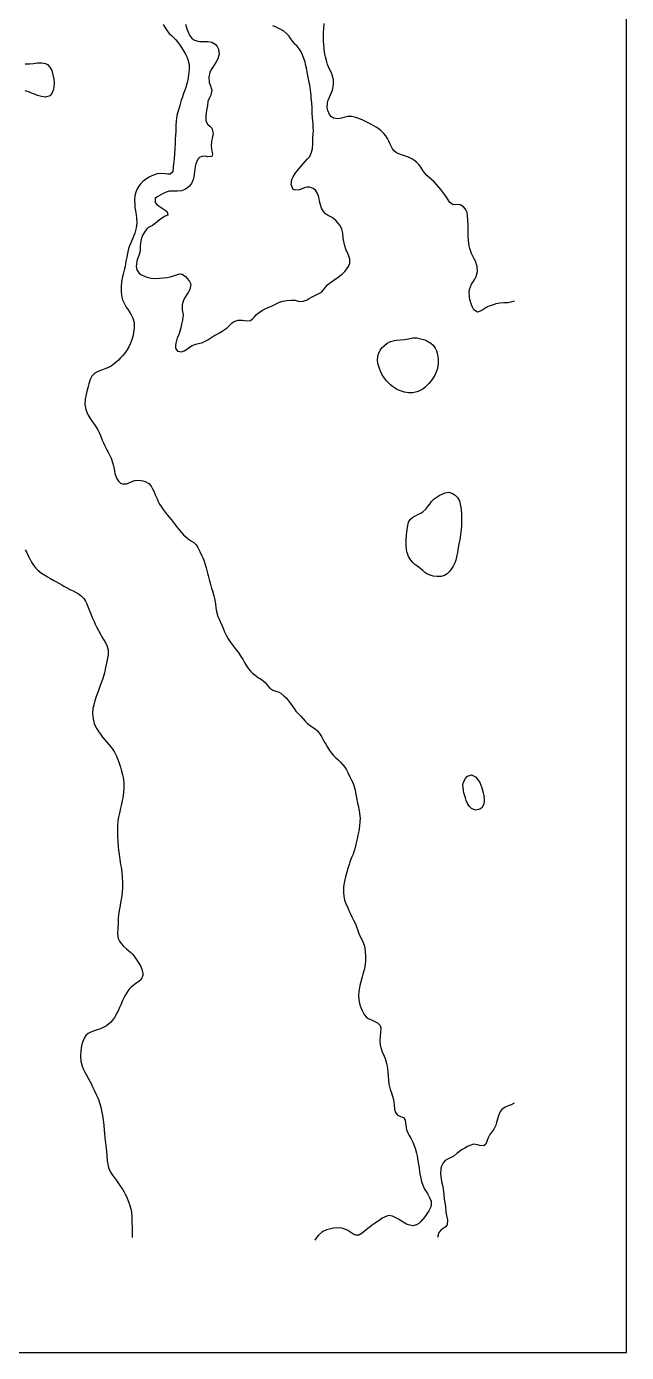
# Model space of a CAD drawing. Header units: metres. Extents: x 0 to 190, y 0 to 286.
# Drawn here: x 125.1 to 190, y 0 to 143.6 of the extents above; entities that cross this region are included whole.
import ezdxf

# ---------------------------------------------------------------- set-up
doc = ezdxf.new("R2010")
doc.units = ezdxf.units.M
doc.layers.add('engrave', color=7, linetype='Continuous')
doc.layers.add('outline', color=7, linetype='Continuous')

msp = doc.modelspace()

# ---------------------------------------------------------------- linework, layer by layer
at = {"layer": 'engrave'}
for points in [[(139.86, 143.82), (140.07, 143.43), (140.29, 143.1), (140.51, 142.83), (140.73, 142.6), (140.95, 142.39), (141.17, 142.18), (141.39, 141.94), (141.61, 141.65), (141.83, 141.32), (142.05, 140.96), (142.27, 140.59), (142.41, 140.31), (142.53, 140.03), (142.67, 139.48), (142.67, 138.93), (142.59, 138.37), (142.5, 137.82), (142.44, 137.54), (142.3, 136.99), (142.2, 136.71), (142.05, 136.33), (141.89, 135.88), (141.8, 135.6), (141.64, 135.05), (141.57, 134.77), (141.41, 134.22), (141.34, 133.94), (141.25, 133.39), (141.21, 132.84), (141.2, 132.28), (141.17, 131.73), (141.16, 131.45), (141.13, 130.9), (141.1, 130.35), (141.07, 129.79), (141.02, 129.24), (140.95, 128.69), (140.92, 128.41), (140.88, 127.85), (140.59, 127.58), (140.34, 127.58), (140.07, 127.63), (139.64, 127.67), (139.2, 127.62), (138.98, 127.56), (138.54, 127.39), (138.32, 127.27), (137.94, 127.02), (137.66, 126.8), (137.44, 126.58), (137.22, 126.31), (137, 125.94), (136.87, 125.64), (136.78, 125.24), (136.74, 124.81), (136.76, 124.26), (136.79, 123.98), (136.87, 123.43), (136.96, 122.87), (136.99, 122.32), (136.93, 121.77), (136.79, 121.21), (136.67, 120.94), (136.56, 120.65), (136.34, 120.17), (136.2, 119.83), (136.11, 119.55), (135.97, 119), (135.9, 118.6), (135.82, 118.17), (135.72, 117.61), (135.66, 117.34), (135.52, 116.78), (135.46, 116.51), (135.34, 115.95), (135.29, 115.4), (135.29, 114.85), (135.37, 114.29), (135.46, 113.99), (135.68, 113.48), (135.85, 113.19), (136.04, 112.91), (136.22, 112.63), (136.39, 112.36), (136.56, 111.99), (136.69, 111.53), (136.72, 110.97), (136.65, 110.42), (136.56, 110.03), (136.43, 109.59), (136.32, 109.31), (136.12, 108.9), (135.9, 108.52), (135.68, 108.21), (135.46, 107.93), (135.24, 107.69), (135.02, 107.47), (134.8, 107.26), (134.59, 107.08), (134.21, 106.82), (133.93, 106.66), (133.63, 106.54), (133.27, 106.4), (132.89, 106.27), (132.61, 106.12), (132.38, 105.99), (132.13, 105.71), (131.95, 105.36), (131.8, 104.88), (131.73, 104.61), (131.59, 104.05), (131.51, 103.73), (131.41, 103.22), (131.38, 102.67), (131.48, 102.12), (131.58, 101.84), (131.73, 101.51), (131.95, 101.15), (132.17, 100.83), (132.39, 100.53), (132.61, 100.2), (132.77, 99.9), (132.91, 99.62), (133.05, 99.28), (133.25, 98.79), (133.37, 98.52), (133.5, 98.24), (133.71, 97.83), (133.92, 97.41), (134.07, 97.13), (134.2, 96.86), (134.37, 96.39), (134.47, 96.03), (134.57, 95.47), (134.63, 95.2), (134.8, 94.68), (135, 94.37), (135.24, 94.15), (135.46, 94.06), (135.9, 94.08), (136.12, 94.16), (136.56, 94.36), (136.78, 94.43), (137.22, 94.47), (137.66, 94.4), (137.88, 94.33), (138.3, 94.09), (138.54, 93.82), (138.69, 93.54), (138.82, 93.26), (138.98, 92.89), (139.18, 92.43), (139.31, 92.15), (139.46, 91.87), (139.64, 91.6), (139.86, 91.3), (140.07, 91.01), (140.29, 90.72), (140.51, 90.44), (140.73, 90.16), (140.95, 89.88), (141.17, 89.59), (141.39, 89.31), (141.61, 89.04), (141.83, 88.79), (142.05, 88.55), (142.35, 88.28), (142.71, 88.01), (142.93, 87.85), (143.15, 87.7), (143.41, 87.45), (143.6, 87.17), (143.81, 86.75), (144, 86.34), (144.13, 86.06), (144.25, 85.79), (144.43, 85.23), (144.5, 84.96), (144.63, 84.4), (144.7, 84.13), (144.85, 83.57), (144.92, 83.29), (145.08, 82.74), (145.17, 82.46), (145.34, 81.92), (145.42, 81.63), (145.51, 81.08), (145.56, 80.64), (145.62, 80.25), (145.78, 79.7), (145.9, 79.42), (146.03, 79.14), (146.22, 78.7), (146.38, 78.31), (146.49, 78.04), (146.66, 77.68), (146.88, 77.29), (147.1, 76.94), (147.31, 76.65), (147.52, 76.38), (147.74, 76.1), (147.95, 75.82), (148.15, 75.55), (148.33, 75.27), (148.49, 74.99), (148.64, 74.71), (148.86, 74.35), (149.08, 74.03), (149.3, 73.77), (149.52, 73.55), (149.79, 73.33), (150.18, 73.07), (150.39, 72.93), (150.62, 72.78), (150.92, 72.5), (151.14, 72.22), (151.38, 71.95), (151.71, 71.73), (151.93, 71.65), (152.37, 71.5), (152.59, 71.39), (152.92, 71.12), (153.18, 70.84), (153.42, 70.56), (153.63, 70.29), (153.82, 70.01), (154.01, 69.73), (154.22, 69.46), (154.47, 69.18), (154.75, 68.9), (155.01, 68.63), (155.23, 68.38), (155.45, 68.15), (155.66, 67.96), (155.89, 67.8), (156.3, 67.52), (156.54, 67.3), (156.76, 67.02), (156.97, 66.69), (157.13, 66.41), (157.28, 66.13), (157.45, 65.86), (157.64, 65.54), (157.86, 65.2), (158.08, 64.9), (158.3, 64.64), (158.52, 64.41), (158.74, 64.2), (159.04, 63.92), (159.31, 63.64), (159.52, 63.37), (159.69, 63.09), (159.84, 62.8), (160.06, 62.32), (160.23, 61.98), (160.36, 61.71), (160.5, 61.38), (160.64, 60.88), (160.71, 60.47), (160.78, 60.05), (160.89, 59.49), (160.95, 59.22), (161.07, 58.66), (161.15, 58.11), (161.16, 57.83), (161.15, 57.51), (161.11, 57), (161.03, 56.45), (160.93, 56.03), (160.85, 55.62), (160.72, 55.06), (160.66, 54.79), (160.5, 54.23), (160.4, 53.96), (160.28, 53.66), (160.06, 53.13), (159.97, 52.85), (159.84, 52.41), (159.73, 52.02), (159.62, 51.64), (159.5, 51.19), (159.4, 50.68), (159.36, 50.36), (159.35, 49.81), (159.4, 49.41), (159.49, 48.98), (159.62, 48.61), (159.82, 48.14), (159.95, 47.87), (160.08, 47.59), (160.28, 47.19), (160.5, 46.76), (160.63, 46.48), (160.75, 46.21), (160.93, 45.68), (161.04, 45.38), (161.15, 45.1), (161.37, 44.66), (161.55, 44.27), (161.64, 43.99), (161.72, 43.44), (161.75, 42.89), (161.74, 42.33), (161.68, 41.78), (161.59, 41.42), (161.45, 40.95), (161.37, 40.67), (161.23, 40.12), (161.15, 39.75), (161.06, 39.29), (161, 38.73), (161.04, 38.18), (161.15, 37.64), (161.25, 37.35), (161.37, 37.03), (161.59, 36.61), (161.81, 36.33), (162.03, 36.15), (162.47, 35.97), (162.69, 35.88), (163.05, 35.69), (163.33, 35.41), (163.41, 35.14), (163.37, 34.58), (163.33, 34.31), (163.3, 33.75), (163.35, 33.27), (163.44, 32.92), (163.57, 32.56), (163.76, 32.09), (163.86, 31.82), (164.01, 31.31), (164.08, 30.99), (164.16, 30.43), (164.2, 29.88), (164.23, 29.51), (164.29, 29.05), (164.43, 28.49), (164.52, 28.22), (164.67, 27.74), (164.77, 27.39), (164.85, 26.83), (164.89, 26.33), (164.98, 26), (165.19, 25.73), (165.55, 25.55), (165.87, 25.45), (166.06, 25.17), (166.1, 24.62), (166.2, 24.1), (166.32, 23.79), (166.46, 23.51), (166.64, 23.2), (166.86, 22.78), (167.01, 22.41), (167.11, 22.13), (167.27, 21.57), (167.33, 21.3), (167.43, 20.74), (167.51, 20.19), (167.55, 19.91), (167.64, 19.36), (167.74, 18.87), (167.82, 18.53), (167.96, 18.13), (168.15, 17.7), (168.31, 17.42), (168.48, 17.15), (168.64, 16.87), (168.84, 16.37), (168.87, 16.04), (168.83, 15.76), (168.62, 15.33), (168.4, 15), (168.18, 14.7), (167.96, 14.42), (167.74, 14.17), (167.52, 13.98), (167.26, 13.83), (166.86, 13.73), (166.42, 13.81), (166.2, 13.91), (165.84, 14.1), (165.55, 14.29), (165.33, 14.42), (164.9, 14.66), (164.67, 14.76), (164.23, 14.82), (163.79, 14.66), (163.57, 14.53), (163.35, 14.37), (162.95, 14.1), (162.69, 13.93), (162.47, 13.78), (162.15, 13.55), (161.81, 13.28), (161.59, 13.09), (161.37, 12.91), (161.04, 12.72), (160.71, 12.69), (160.5, 12.78), (160.16, 12.99), (159.84, 13.21), (159.62, 13.32), (159.18, 13.47), (158.74, 13.5), (158.3, 13.46), (157.86, 13.37), (157.54, 13.27), (157.2, 13.13), (156.98, 12.99), (156.66, 12.72), (156.43, 12.44), (156.26, 12.16)], [(142.27, 143.85), (142.4, 143.35), (142.5, 143.08), (142.71, 142.65), (142.93, 142.35), (143.15, 142.16), (143.59, 141.99), (143.81, 141.96), (144.25, 141.97), (144.69, 141.96), (145.12, 141.89), (145.47, 141.69), (145.69, 141.42), (145.82, 141.14), (145.92, 140.59), (145.78, 140.07), (145.6, 139.76), (145.41, 139.48), (145.21, 139.2), (145.04, 138.93), (144.91, 138.62), (144.78, 138.1), (144.84, 137.54), (144.93, 137.27), (145.11, 136.71), (145.01, 136.16), (144.85, 135.88), (144.69, 135.47), (144.63, 135.05), (144.55, 134.5), (144.47, 133.94), (144.45, 133.67), (144.47, 133.39), (144.69, 132.99), (144.91, 132.78), (145.13, 132.56), (145.26, 132.01), (145.14, 131.45), (145.08, 131.18), (145.03, 130.62), (145.12, 130.07), (145.18, 129.79), (145.1, 129.52), (144.69, 129.49), (144.47, 129.53), (144.08, 129.52), (143.81, 129.42), (143.59, 129.22), (143.37, 128.72), (143.3, 128.41), (143.23, 127.85), (143.17, 127.3), (143.11, 127.02), (142.93, 126.58), (142.71, 126.29), (142.49, 126.1), (142.18, 125.92), (141.83, 125.79), (141.39, 125.74), (140.95, 125.76), (140.51, 125.74), (140.16, 125.64), (139.86, 125.5), (139.58, 125.36), (139.2, 125.15), (138.98, 124.95), (138.97, 124.53), (139.2, 124.29), (139.42, 124.12), (139.64, 123.98), (140.07, 123.71), (140.29, 123.53), (140.36, 123.15), (140.07, 123.06), (139.76, 122.87), (139.42, 122.63), (139.2, 122.43), (138.98, 122.24), (138.68, 122.04), (138.32, 121.86), (138.1, 121.7), (137.88, 121.44), (137.66, 121.04), (137.5, 120.66), (137.42, 120.38), (137.36, 119.83), (137.36, 119.27), (137.22, 118.78), (137.08, 118.44), (136.99, 118.17), (136.93, 117.61), (137, 117.25), (137.22, 116.9), (137.44, 116.72), (137.88, 116.51), (138.1, 116.44), (138.54, 116.34), (138.98, 116.31), (139.42, 116.34), (139.86, 116.38), (140.29, 116.41), (140.73, 116.51), (140.95, 116.57), (141.39, 116.74), (141.61, 116.81), (141.91, 116.78), (142.27, 116.53), (142.49, 116.27), (142.71, 115.97), (142.84, 115.68), (142.74, 115.12), (142.58, 114.85), (142.39, 114.57), (142.21, 114.29), (142.05, 113.97), (141.91, 113.46), (141.92, 112.91), (142.01, 112.36), (141.94, 111.8), (141.83, 111.35), (141.76, 110.97), (141.61, 110.46), (141.49, 110.14), (141.37, 109.86), (141.2, 109.31), (141.17, 109.03), (141.19, 108.76), (141.39, 108.43)], [(141.39, 108.43), (141.83, 108.37), (142.13, 108.48), (142.49, 108.7), (142.71, 108.86), (142.99, 109.03), (143.37, 109.2), (143.81, 109.29), (144.03, 109.34), (144.47, 109.54), (144.69, 109.67), (145, 109.86), (145.34, 110.08), (145.56, 110.2), (145.93, 110.42), (146.22, 110.59), (146.44, 110.73), (146.77, 110.97), (147.08, 111.25), (147.32, 111.48), (147.54, 111.63), (147.98, 111.78), (148.42, 111.78), (148.86, 111.71), (149.3, 111.76), (149.52, 111.92), (149.74, 112.16), (149.96, 112.4), (150.22, 112.63), (150.61, 112.87), (150.83, 112.98), (151.27, 113.19), (151.49, 113.28), (151.87, 113.46), (152.15, 113.59), (152.45, 113.74), (152.81, 113.85), (153.25, 113.91), (153.69, 113.97), (154.13, 113.94), (154.57, 113.82), (155.01, 113.83), (155.45, 114), (155.66, 114.13), (155.92, 114.29), (156.32, 114.51), (156.54, 114.59), (156.98, 114.83), (157.2, 115.06), (157.42, 115.37), (157.64, 115.62), (157.86, 115.8), (158.08, 115.95), (158.46, 116.23), (158.74, 116.42), (158.96, 116.57), (159.22, 116.78), (159.51, 117.06), (159.74, 117.34), (159.92, 117.61), (160.06, 117.96), (160.06, 118.38), (159.95, 118.72), (159.82, 119), (159.62, 119.49), (159.51, 119.83), (159.4, 120.32), (159.34, 120.66), (159.28, 121.21), (159.18, 121.64), (158.99, 122.04), (158.77, 122.32), (158.52, 122.58), (158.3, 122.78), (158.08, 122.93), (157.64, 123.14), (157.42, 123.29), (157.2, 123.54), (156.98, 123.93), (156.87, 124.26), (156.76, 124.69), (156.68, 125.09), (156.54, 125.5), (156.32, 125.86), (156.1, 126.05), (155.68, 126.19), (155.45, 126.19), (155.23, 126.15), (154.79, 125.98), (154.57, 125.91), (154.13, 125.86), (153.91, 125.94), (153.69, 126.47), (153.79, 127.02), (153.92, 127.3), (154.13, 127.67), (154.35, 127.97), (154.57, 128.22), (154.79, 128.47), (155.01, 128.73), (155.23, 128.98), (155.48, 129.24), (155.71, 129.52), (155.88, 129.86), (156, 130.35), (156.03, 130.9), (156.06, 131.45), (156.1, 131.99), (156.12, 132.28), (156.1, 132.65), (156.07, 133.11), (156.02, 133.67), (155.98, 134.22), (155.96, 134.77), (155.93, 135.33), (155.88, 135.83), (155.85, 136.16), (155.8, 136.71), (155.71, 137.27), (155.64, 137.54), (155.54, 138.1), (155.45, 138.63), (155.4, 138.93), (155.27, 139.48), (155.2, 139.76), (155.01, 140.31), (154.91, 140.59), (154.77, 140.86), (154.57, 141.18), (154.35, 141.44), (154.11, 141.69), (153.87, 141.97), (153.67, 142.25), (153.47, 142.53), (153.24, 142.8), (152.92, 143.08), (152.59, 143.27), (152.37, 143.38), (151.93, 143.57), (151.71, 143.67)], [(177.84, 113.86), (177.49, 113.74), (177.18, 113.68), (176.74, 113.65), (176.3, 113.61), (175.87, 113.54), (175.59, 113.46), (175.21, 113.33), (174.89, 113.19), (174.55, 112.97), (174.33, 112.82), (173.89, 112.65), (173.47, 112.91), (173.32, 113.19), (173.21, 113.46), (173.06, 114.02), (173.01, 114.29), (172.98, 114.85), (173.02, 115.12), (173.23, 115.68), (173.39, 115.95), (173.57, 116.23), (173.72, 116.51), (173.87, 117.06), (173.85, 117.61), (173.67, 118.16), (173.51, 118.44), (173.35, 118.72), (173.21, 119), (173.03, 119.55), (172.97, 119.83), (172.9, 120.38), (172.88, 120.94), (172.87, 121.49), (172.85, 122.04), (172.84, 122.6), (172.8, 123.15), (172.74, 123.43), (172.57, 123.8), (172.35, 124.07), (172.01, 124.26), (171.69, 124.31), (171.25, 124.29), (170.87, 124.53), (170.7, 124.81), (170.53, 125.09), (170.34, 125.36), (170.13, 125.64), (169.91, 125.92), (169.68, 126.19), (169.45, 126.47), (169.2, 126.75), (168.91, 127.02), (168.62, 127.27), (168.4, 127.46), (168.18, 127.69), (167.96, 128.01), (167.74, 128.35), (167.52, 128.64), (167.3, 128.86), (167.08, 129.04), (166.77, 129.24), (166.42, 129.43), (166.2, 129.52), (165.77, 129.67), (165.34, 129.79), (165.11, 129.91), (164.89, 130.07), (164.66, 130.35), (164.45, 130.76), (164.26, 131.18), (164.12, 131.45), (163.95, 131.73), (163.73, 132.01), (163.46, 132.28), (163.13, 132.54), (162.91, 132.68), (162.65, 132.84), (162.25, 133.05), (162.03, 133.17), (161.59, 133.38), (161.37, 133.48), (160.93, 133.65), (160.71, 133.73), (160.28, 133.84), (159.84, 133.84), (159.4, 133.73), (159.16, 133.67), (158.74, 133.6), (158.3, 133.65), (158.08, 133.8), (157.86, 134.07), (157.67, 134.5), (157.61, 134.77), (157.63, 135.33), (157.72, 135.6), (157.86, 135.95), (158.07, 136.43), (158.17, 136.71), (158.29, 137.27), (158.3, 137.54), (158.28, 137.82), (158.14, 138.37), (158.02, 138.65), (157.86, 138.97), (157.65, 139.48), (157.56, 139.76), (157.42, 140.3), (157.36, 140.59), (157.27, 141.14), (157.22, 141.69), (157.2, 141.97), (157.19, 142.52), (157.2, 142.96), (157.23, 143.35), (157.27, 143.91)], [(124.92, 139.53), (125.36, 139.53), (125.8, 139.58), (126.24, 139.64), (126.68, 139.67), (127.12, 139.58), (127.34, 139.46), (127.58, 139.2), (127.78, 138.81), (127.91, 138.37), (128, 137.9), (128.03, 137.54), (128, 136.99), (127.94, 136.71), (127.78, 136.34), (127.56, 136.09), (127.12, 135.93), (126.68, 135.99), (126.24, 136.13), (126.02, 136.22), (125.58, 136.38), (125.36, 136.46), (124.92, 136.62)], [(165.98, 104), (165.77, 104.06), (165.33, 104.22), (165.11, 104.33), (164.68, 104.61), (164.45, 104.79), (164.23, 104.99), (164.01, 105.22), (163.79, 105.51), (163.57, 105.88), (163.38, 106.27), (163.27, 106.54), (163.13, 107), (163.05, 107.37), (163.08, 107.93), (163.18, 108.2), (163.35, 108.52), (163.57, 108.83), (163.79, 109.06), (164.11, 109.31), (164.45, 109.47), (164.89, 109.59), (165.11, 109.61), (165.55, 109.65), (165.98, 109.7), (166.42, 109.78), (166.86, 109.86), (167.08, 109.87), (167.3, 109.86), (167.74, 109.77), (168.18, 109.65), (168.4, 109.56), (168.82, 109.31), (169.06, 109.08), (169.28, 108.77), (169.42, 108.48), (169.52, 108.2), (169.61, 107.65), (169.62, 107.1), (169.53, 106.54), (169.45, 106.27), (169.28, 105.91), (169.06, 105.55), (168.84, 105.23), (168.62, 104.94), (168.4, 104.7), (168.18, 104.5), (167.94, 104.33), (167.52, 104.1), (167.3, 104.02), (166.86, 103.93), (166.42, 103.93), (165.98, 104)], [(169.06, 84.08), (168.84, 84.13), (168.4, 84.32), (168.18, 84.48), (167.94, 84.68), (167.6, 84.96), (167.3, 85.17), (167.08, 85.34), (166.86, 85.54), (166.64, 85.8), (166.42, 86.19), (166.27, 86.62), (166.2, 86.9), (166.15, 87.45), (166.16, 88), (166.19, 88.55), (166.21, 88.83), (166.28, 89.38), (166.42, 89.92), (166.59, 90.21), (166.86, 90.46), (167.08, 90.58), (167.47, 90.77), (167.74, 90.9), (167.96, 91.04), (168.28, 91.32), (168.51, 91.6), (168.7, 91.87), (168.9, 92.15), (169.17, 92.43), (169.5, 92.67), (169.72, 92.79), (170.11, 92.98), (170.38, 93.09), (170.82, 93.15), (171.25, 92.98), (171.47, 92.82), (171.69, 92.59), (171.91, 92.21), (172.01, 91.87), (172.09, 91.32), (172.13, 90.77), (172.14, 90.49), (172.14, 89.94), (172.13, 89.5), (172.11, 89.11), (172.05, 88.55), (171.95, 88), (171.9, 87.72), (171.79, 87.17), (171.7, 86.62), (171.65, 86.34), (171.52, 85.79), (171.42, 85.51), (171.25, 85.16), (171.03, 84.81), (170.82, 84.53), (170.6, 84.31), (170.3, 84.13), (169.94, 84.02), (169.5, 84.03), (169.06, 84.08)], [(124.92, 86.93), (125.08, 86.62), (125.21, 86.34), (125.36, 86), (125.58, 85.58), (125.8, 85.24), (126.02, 84.97), (126.24, 84.75), (126.46, 84.57), (126.69, 84.4), (127.12, 84.13), (127.34, 84), (127.59, 83.85), (128, 83.61), (128.22, 83.48), (128.55, 83.29), (128.88, 83.11), (129.1, 82.98), (129.53, 82.75), (129.75, 82.63), (130.09, 82.46), (130.41, 82.3), (130.63, 82.18), (130.99, 81.91), (131.24, 81.63), (131.42, 81.36), (131.57, 81.08), (131.73, 80.68), (131.89, 80.25), (132, 79.97), (132.17, 79.58), (132.37, 79.14), (132.5, 78.87), (132.63, 78.59), (132.83, 78.18), (133.05, 77.77), (133.22, 77.48), (133.39, 77.21), (133.56, 76.93), (133.71, 76.65), (133.9, 76.1), (133.89, 75.55), (133.78, 74.99), (133.71, 74.64), (133.62, 74.16), (133.51, 73.61), (133.43, 73.33), (133.27, 72.88), (133.13, 72.5), (133.02, 72.22), (132.83, 71.69), (132.72, 71.39), (132.61, 71.05), (132.45, 70.56), (132.37, 70.29), (132.24, 69.73), (132.19, 69.18), (132.25, 68.63), (132.39, 68.11), (132.52, 67.8), (132.66, 67.52), (132.83, 67.24), (133.05, 66.94), (133.27, 66.64), (133.49, 66.37), (133.71, 66.12), (133.94, 65.86), (134.18, 65.58), (134.4, 65.3), (134.59, 65.02), (134.8, 64.56), (134.94, 64.2), (135.03, 63.92), (135.21, 63.37), (135.3, 63.09), (135.45, 62.54), (135.51, 62.26), (135.57, 61.71), (135.59, 61.15), (135.55, 60.6), (135.47, 60.05), (135.42, 59.77), (135.3, 59.22), (135.24, 58.94), (135.11, 58.39), (135.02, 57.96), (134.95, 57.56), (134.9, 57), (134.89, 56.45), (134.9, 55.89), (134.93, 55.34), (134.98, 54.79), (135.02, 54.37), (135.08, 53.96), (135.16, 53.4), (135.24, 52.86), (135.29, 52.57), (135.36, 52.02), (135.41, 51.47), (135.44, 50.91), (135.44, 50.36), (135.41, 49.81), (135.34, 49.25), (135.24, 48.71), (135.19, 48.42), (135.09, 47.87), (135.02, 47.4), (134.99, 47.04), (134.96, 46.48), (134.93, 45.93), (134.91, 45.38), (134.99, 44.82), (135.11, 44.55), (135.3, 44.27), (135.55, 43.99), (135.87, 43.72), (136.12, 43.51), (136.34, 43.31), (136.56, 43.08), (136.78, 42.81), (137, 42.5), (137.22, 42.14), (137.41, 41.78), (137.53, 41.5), (137.66, 41.05), (137.66, 40.84), (137.48, 40.4), (137.22, 40.17), (137, 40.02), (136.73, 39.84), (136.38, 39.56), (136.12, 39.29), (135.93, 39.01), (135.77, 38.73), (135.63, 38.46), (135.46, 38.11), (135.25, 37.63), (135.13, 37.35), (135, 37.07), (134.8, 36.67), (134.59, 36.29), (134.37, 35.97), (134.15, 35.73), (133.93, 35.54), (133.71, 35.38), (133.27, 35.14), (133.05, 35.05), (132.61, 34.9), (132.39, 34.83), (131.95, 34.66), (131.73, 34.53), (131.49, 34.31), (131.29, 34.02), (131.08, 33.48), (131.01, 33.2), (130.93, 32.65), (130.91, 32.09), (130.95, 31.54), (131.07, 31.02), (131.19, 30.71), (131.33, 30.43), (131.51, 30.1), (131.73, 29.71), (131.94, 29.32), (132.07, 29.05), (132.21, 28.77), (132.39, 28.39), (132.6, 27.94), (132.73, 27.66), (132.85, 27.39), (133.03, 26.83), (133.1, 26.56), (133.21, 26), (133.27, 25.66), (133.34, 25.17), (133.41, 24.62), (133.46, 24.07), (133.49, 23.75), (133.54, 23.24), (133.6, 22.68), (133.67, 22.13), (133.71, 21.78), (133.76, 21.3), (133.8, 20.74), (133.88, 20.19), (133.95, 19.91), (134.15, 19.52), (134.37, 19.19), (134.59, 18.91), (134.8, 18.62), (135.02, 18.31), (135.24, 17.99), (135.43, 17.7), (135.59, 17.42), (135.74, 17.15), (135.9, 16.81), (136.11, 16.32), (136.21, 16.04), (136.34, 15.54), (136.4, 15.21), (136.44, 14.66), (136.47, 14.1), (136.48, 13.55), (136.49, 12.99), (136.48, 12.44)], [(173.23, 58.9), (173.01, 59.11), (172.79, 59.46), (172.66, 59.77), (172.56, 60.05), (172.4, 60.6), (172.34, 60.88), (172.3, 61.43), (172.35, 61.74), (172.57, 62.17), (172.79, 62.39), (173.21, 62.54), (173.24, 62.54), (173.67, 62.32), (173.89, 62.07), (174.11, 61.71), (174.22, 61.43), (174.33, 61.15), (174.5, 60.6), (174.56, 60.32), (174.61, 59.77), (174.55, 59.36), (174.33, 58.98), (174.11, 58.82), (173.67, 58.72), (173.23, 58.9)], [(177.84, 27), (177.53, 26.83), (177.18, 26.71), (176.86, 26.56), (176.52, 26.32), (176.3, 26.02), (176.17, 25.73), (176.09, 25.4), (175.94, 24.9), (175.85, 24.62), (175.65, 24.19), (175.43, 23.89), (175.21, 23.6), (175.01, 23.24), (174.91, 22.96), (174.77, 22.54), (174.55, 22.36), (174.13, 22.41), (173.89, 22.48), (173.45, 22.54), (173.03, 22.41), (172.79, 22.3), (172.49, 22.13), (172.13, 21.93), (171.91, 21.78), (171.68, 21.57), (171.34, 21.3), (171.03, 21.13), (170.77, 21.02), (170.38, 20.79), (170.16, 20.53), (169.99, 20.19), (169.91, 19.91), (169.87, 19.36), (169.93, 18.81), (169.99, 18.53), (170.11, 17.98), (170.16, 17.7), (170.22, 17.15), (170.27, 16.59), (170.36, 16.04), (170.4, 15.76), (170.45, 15.21), (170.55, 14.66), (170.61, 14.38), (170.6, 13.83), (170.38, 13.57), (170.16, 13.43), (169.93, 13.27), (169.68, 12.99), (169.55, 12.44)]]:
    msp.add_lwpolyline(points, dxfattribs=at)
at = {"layer": 'outline'}
msp.add_lwpolyline([(0, 0), (190, 0), (190, 286), (0, 286)], close=True, dxfattribs=at)

doc.saveas('drawing.dxf')
